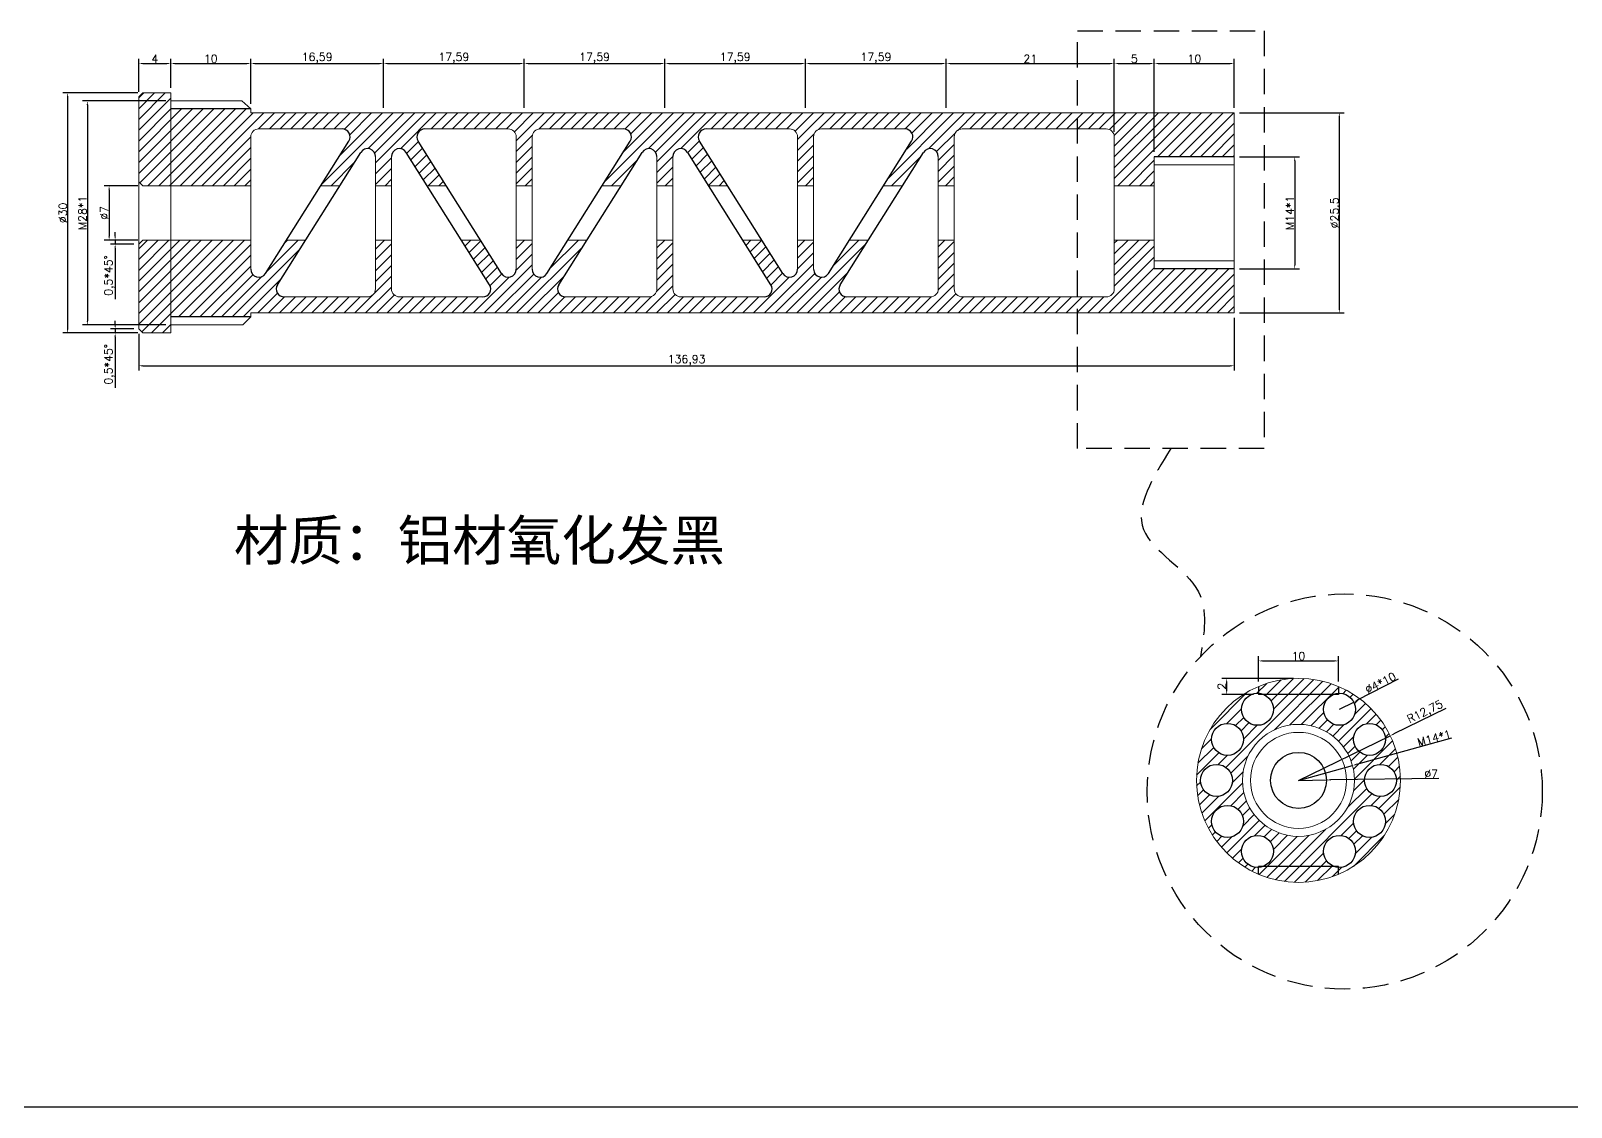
# Model space of a CAD drawing. Header units: millimetres. Extents: x 6817 to 15937, y -5221 to -164.
# Drawn here: x 9634.7 to 9827.2, y -1378.8 to -1244.3 of the extents above; entities that cross this region are included whole.
import ezdxf

# ---------------------------------------------------------------- set-up
doc = ezdxf.new("R2010")
doc.units = ezdxf.units.MM
doc.linetypes.add('HIDDEN', pattern=[9.525, 6.35, -3.175])
doc.layers.add('图层2', color=108, linetype='Continuous')
doc.layers.add('标注线', color=3, linetype='Continuous', lineweight=13)
doc.styles.get("Standard").update_dxf_attribs({"font": 'txt', "bigfont": 'gbcbig.shx'})
doc.dimstyles.new('ISO-25', dxfattribs={"dimtxt": 1, "dimasz": 0.5, "dimexe": 0.6, "dimexo": 0.625, "dimgap": 0.1, "dimtad": 1, "dimtxsty": 'Standard', "dimcen": 2.5, "dimadec": 0, "dimazin": 0, "dimtfac": 1, "dimtmove": 0, "dimatfit": 3, "dimfxl": 0, "dimarcsym": 0})
pattern_1 = [(45, (8051.0861, -1017.8257), (-0.6735192, 0.6735192), [])]

# ---------------------------------------------------------------- blocks, each defined once
blk = doc.blocks.new('*D799')
at = {"layer": 'Defpoints', "color": 0, "transparency": 16777216}
for p in [(9648.68, -1252.08), (9639.29, -1282.08), (9648.68, -1282.08)]:
    blk.add_point(p, dxfattribs=at)
at = {"layer": '标注线', "color": 0, "lineweight": -2, "transparency": 16777216}
for p, q in [((9648.05, -1252.08), (9638.69, -1252.08)), ((9639.29, -1252.58), (9639.29, -1281.58)), ((9648.05, -1282.08), (9638.69, -1282.08))]:
    blk.add_line(p, q, dxfattribs=at)
at = {"layer": '标注线', "color": 0, "transparency": 16777216}
for points in [[(9639.2, -1252.58), (9639.37, -1252.58), (9639.29, -1252.08)], [(9639.2, -1281.58), (9639.37, -1281.58), (9639.29, -1282.08)]]:
    blk.add_solid(points, dxfattribs=at)
at = {"layer": '标注线', "color": 0, "transparency": 16777216, "insert": (9638.69, -1267.08), "char_height": 1, "attachment_point": 5, "rotation": 90}
blk.add_mtext('%%C30', dxfattribs=at)
blk = doc.blocks.new('*D800')
at = {"layer": 'Defpoints', "color": 0, "transparency": 16777216}
for p in [(9648.68, -1263.68), (9644.47, -1270.48), (9648.68, -1270.48)]:
    blk.add_point(p, dxfattribs=at)
at = {"layer": '标注线', "color": 0, "lineweight": -2, "transparency": 16777216}
for p, q in [((9648.05, -1263.68), (9643.87, -1263.68)), ((9644.47, -1264.18), (9644.47, -1269.98)), ((9648.05, -1270.48), (9643.87, -1270.48))]:
    blk.add_line(p, q, dxfattribs=at)
at = {"layer": '标注线', "color": 0, "transparency": 16777216}
for points in [[(9644.39, -1264.18), (9644.56, -1264.18), (9644.47, -1263.68)], [(9644.39, -1269.98), (9644.56, -1269.98), (9644.47, -1270.48)]]:
    blk.add_solid(points, dxfattribs=at)
at = {"layer": '标注线', "color": 0, "transparency": 16777216, "insert": (9643.87, -1267.08), "char_height": 1, "attachment_point": 5, "rotation": 90}
blk.add_mtext('%%c7', dxfattribs=at)
blk = doc.blocks.new('*D554')
at = {"layer": 'Defpoints', "color": 0, "linetype": 'ByBlock', "transparency": 16777216}
for p in [(9785.11, -1260.08), (9785.11, -1274.08), (9792.66, -1274.08)]:
    blk.add_point(p, dxfattribs=at)
at = {"layer": '图层2', "color": 0, "linetype": 'ByBlock', "lineweight": -2, "transparency": 16777216}
for p, q in [((9785.74, -1260.08), (9793.26, -1260.08)), ((9792.66, -1260.58), (9792.66, -1273.58)), ((9785.74, -1274.08), (9793.26, -1274.08))]:
    blk.add_line(p, q, dxfattribs=at)
at = {"layer": '图层2', "color": 0, "linetype": 'ByBlock', "transparency": 16777216}
for points in [[(9792.58, -1260.58), (9792.74, -1260.58), (9792.66, -1260.08)], [(9792.58, -1273.58), (9792.74, -1273.58), (9792.66, -1274.08)]]:
    blk.add_solid(points, dxfattribs=at)
at = {"layer": '图层2', "color": 0, "linetype": 'ByBlock', "transparency": 16777216, "insert": (9792.06, -1267.08), "char_height": 1, "attachment_point": 5, "rotation": 90}
blk.add_mtext('M14*1', dxfattribs=at)
blk = doc.blocks.new('*D1097')
at = {"layer": 'Defpoints', "color": 0, "linetype": 'ByBlock', "transparency": 16777216}
for p in [(9652.18, -1248.41), (9648.18, -1252.58), (9652.18, -1252.08)]:
    blk.add_point(p, dxfattribs=at)
at = {"layer": '图层2', "color": 0, "linetype": 'ByBlock', "lineweight": -2, "transparency": 16777216}
for p, q in [((9648.18, -1251.96), (9648.18, -1247.81)), ((9648.68, -1248.41), (9651.68, -1248.41)), ((9652.18, -1251.46), (9652.18, -1247.81))]:
    blk.add_line(p, q, dxfattribs=at)
at = {"layer": '图层2', "color": 0, "linetype": 'ByBlock', "transparency": 16777216}
for points in [[(9648.68, -1248.33), (9648.68, -1248.49), (9648.18, -1248.41)], [(9651.68, -1248.33), (9651.68, -1248.49), (9652.18, -1248.41)]]:
    blk.add_solid(points, dxfattribs=at)
at = {"layer": '图层2', "color": 0, "linetype": 'ByBlock', "transparency": 16777216, "insert": (9650.18, -1247.81), "char_height": 1, "attachment_point": 5}
blk.add_mtext('4', dxfattribs=at)
blk = doc.blocks.new('*D1098')
at = {"layer": 'Defpoints', "color": 0, "linetype": 'ByBlock', "transparency": 16777216}
for p in [(9662.18, -1248.41), (9652.18, -1252.08), (9662.18, -1254.08)]:
    blk.add_point(p, dxfattribs=at)
at = {"layer": '图层2', "color": 0, "linetype": 'ByBlock', "lineweight": -2, "transparency": 16777216}
for p, q in [((9652.18, -1251.46), (9652.18, -1247.81)), ((9652.68, -1248.41), (9661.68, -1248.41)), ((9662.18, -1253.46), (9662.18, -1247.81))]:
    blk.add_line(p, q, dxfattribs=at)
at = {"layer": '图层2', "color": 0, "linetype": 'ByBlock', "transparency": 16777216}
for points in [[(9652.68, -1248.33), (9652.68, -1248.49), (9652.18, -1248.41)], [(9661.68, -1248.33), (9661.68, -1248.49), (9662.18, -1248.41)]]:
    blk.add_solid(points, dxfattribs=at)
at = {"layer": '图层2', "color": 0, "linetype": 'ByBlock', "transparency": 16777216, "insert": (9657.18, -1247.81), "char_height": 1, "attachment_point": 5}
blk.add_mtext('10', dxfattribs=at)
blk = doc.blocks.new('*D684')
at = {"layer": 'Defpoints', "color": 0, "linetype": 'ByBlock', "transparency": 16777216}
for p in [(9678.77, -1248.41), (9662.18, -1254.08), (9678.77, -1254.58)]:
    blk.add_point(p, dxfattribs=at)
at = {"layer": '图层2', "color": 0, "linetype": 'ByBlock', "lineweight": -2, "transparency": 16777216}
for p, q in [((9662.18, -1253.46), (9662.18, -1247.81)), ((9662.68, -1248.41), (9678.27, -1248.41)), ((9678.77, -1253.96), (9678.77, -1247.81))]:
    blk.add_line(p, q, dxfattribs=at)
at = {"layer": '图层2', "color": 0, "linetype": 'ByBlock', "transparency": 16777216}
for points in [[(9662.68, -1248.33), (9662.68, -1248.49), (9662.18, -1248.41)], [(9678.27, -1248.33), (9678.27, -1248.49), (9678.77, -1248.41)]]:
    blk.add_solid(points, dxfattribs=at)
at = {"layer": '图层2', "color": 0, "linetype": 'ByBlock', "transparency": 16777216, "insert": (9670.47, -1247.73), "char_height": 1, "attachment_point": 5}
blk.add_mtext('16,59', dxfattribs=at)
blk = doc.blocks.new('*D685')
at = {"layer": 'Defpoints', "color": 0, "linetype": 'ByBlock', "transparency": 16777216}
for p in [(9696.35, -1248.41), (9678.77, -1254.58), (9696.35, -1254.58)]:
    blk.add_point(p, dxfattribs=at)
at = {"layer": '图层2', "color": 0, "linetype": 'ByBlock', "lineweight": -2, "transparency": 16777216}
for p, q in [((9678.77, -1253.96), (9678.77, -1247.81)), ((9679.27, -1248.41), (9695.85, -1248.41)), ((9696.35, -1253.96), (9696.35, -1247.81))]:
    blk.add_line(p, q, dxfattribs=at)
at = {"layer": '图层2', "color": 0, "linetype": 'ByBlock', "transparency": 16777216}
for points in [[(9679.27, -1248.33), (9679.27, -1248.49), (9678.77, -1248.41)], [(9695.85, -1248.33), (9695.85, -1248.49), (9696.35, -1248.41)]]:
    blk.add_solid(points, dxfattribs=at)
at = {"layer": '图层2', "color": 0, "linetype": 'ByBlock', "transparency": 16777216, "insert": (9687.56, -1247.73), "char_height": 1, "attachment_point": 5}
blk.add_mtext('17,59', dxfattribs=at)
blk = doc.blocks.new('*D686')
at = {"layer": 'Defpoints', "color": 0, "linetype": 'ByBlock', "transparency": 16777216}
for p in [(9713.94, -1248.41), (9696.35, -1254.58), (9713.94, -1254.58)]:
    blk.add_point(p, dxfattribs=at)
at = {"layer": '图层2', "color": 0, "linetype": 'ByBlock', "lineweight": -2, "transparency": 16777216}
for p, q in [((9696.35, -1253.96), (9696.35, -1247.81)), ((9696.85, -1248.41), (9713.44, -1248.41)), ((9713.94, -1253.96), (9713.94, -1247.81))]:
    blk.add_line(p, q, dxfattribs=at)
at = {"layer": '图层2', "color": 0, "linetype": 'ByBlock', "transparency": 16777216}
for points in [[(9696.85, -1248.33), (9696.85, -1248.49), (9696.35, -1248.41)], [(9713.44, -1248.33), (9713.44, -1248.49), (9713.94, -1248.41)]]:
    blk.add_solid(points, dxfattribs=at)
at = {"layer": '图层2', "color": 0, "linetype": 'ByBlock', "transparency": 16777216, "insert": (9705.15, -1247.73), "char_height": 1, "attachment_point": 5}
blk.add_mtext('17,59', dxfattribs=at)
blk = doc.blocks.new('*D687')
at = {"layer": 'Defpoints', "color": 0, "linetype": 'ByBlock', "transparency": 16777216}
for p in [(9731.52, -1248.41), (9713.94, -1254.58), (9731.52, -1254.58)]:
    blk.add_point(p, dxfattribs=at)
at = {"layer": '图层2', "color": 0, "linetype": 'ByBlock', "lineweight": -2, "transparency": 16777216}
for p, q in [((9713.94, -1253.96), (9713.94, -1247.81)), ((9714.44, -1248.41), (9731.02, -1248.41)), ((9731.52, -1253.96), (9731.52, -1247.81))]:
    blk.add_line(p, q, dxfattribs=at)
at = {"layer": '图层2', "color": 0, "linetype": 'ByBlock', "transparency": 16777216}
for points in [[(9714.44, -1248.33), (9714.44, -1248.49), (9713.94, -1248.41)], [(9731.02, -1248.33), (9731.02, -1248.49), (9731.52, -1248.41)]]:
    blk.add_solid(points, dxfattribs=at)
at = {"layer": '图层2', "color": 0, "linetype": 'ByBlock', "transparency": 16777216, "insert": (9722.73, -1247.73), "char_height": 1, "attachment_point": 5}
blk.add_mtext('17,59', dxfattribs=at)
blk = doc.blocks.new('*D688')
at = {"layer": 'Defpoints', "color": 0, "linetype": 'ByBlock', "transparency": 16777216}
for p in [(9749.11, -1248.41), (9731.52, -1254.58), (9749.11, -1254.58)]:
    blk.add_point(p, dxfattribs=at)
at = {"layer": '图层2', "color": 0, "linetype": 'ByBlock', "lineweight": -2, "transparency": 16777216}
for p, q in [((9731.52, -1253.96), (9731.52, -1247.81)), ((9732.02, -1248.41), (9748.61, -1248.41)), ((9749.11, -1253.96), (9749.11, -1247.81))]:
    blk.add_line(p, q, dxfattribs=at)
at = {"layer": '图层2', "color": 0, "linetype": 'ByBlock', "transparency": 16777216}
for points in [[(9732.02, -1248.33), (9732.02, -1248.49), (9731.52, -1248.41)], [(9748.61, -1248.33), (9748.61, -1248.49), (9749.11, -1248.41)]]:
    blk.add_solid(points, dxfattribs=at)
at = {"layer": '图层2', "color": 0, "linetype": 'ByBlock', "transparency": 16777216, "insert": (9740.32, -1247.73), "char_height": 1, "attachment_point": 5}
blk.add_mtext('17,59', dxfattribs=at)
blk = doc.blocks.new('*D689')
at = {"layer": 'Defpoints', "color": 0, "linetype": 'ByBlock', "transparency": 16777216}
for p in [(9770.11, -1248.41), (9749.11, -1254.58), (9770.11, -1257.58)]:
    blk.add_point(p, dxfattribs=at)
at = {"layer": '图层2', "color": 0, "linetype": 'ByBlock', "lineweight": -2, "transparency": 16777216}
for p, q in [((9749.11, -1253.96), (9749.11, -1247.81)), ((9749.61, -1248.41), (9769.61, -1248.41)), ((9770.11, -1256.96), (9770.11, -1247.81))]:
    blk.add_line(p, q, dxfattribs=at)
at = {"layer": '图层2', "color": 0, "linetype": 'ByBlock', "transparency": 16777216}
for points in [[(9749.61, -1248.33), (9749.61, -1248.49), (9749.11, -1248.41)], [(9769.61, -1248.33), (9769.61, -1248.49), (9770.11, -1248.41)]]:
    blk.add_solid(points, dxfattribs=at)
at = {"layer": '图层2', "color": 0, "linetype": 'ByBlock', "transparency": 16777216, "insert": (9759.61, -1247.81), "char_height": 1, "attachment_point": 5}
blk.add_mtext('21', dxfattribs=at)
blk = doc.blocks.new('*D1099')
at = {"layer": 'Defpoints', "color": 0, "linetype": 'ByBlock', "transparency": 16777216}
for p in [(9775.11, -1248.41), (9770.11, -1257.58), (9775.11, -1260.08)]:
    blk.add_point(p, dxfattribs=at)
at = {"layer": '图层2', "color": 0, "linetype": 'ByBlock', "lineweight": -2, "transparency": 16777216}
for p, q in [((9770.11, -1256.96), (9770.11, -1247.81)), ((9770.61, -1248.41), (9774.61, -1248.41)), ((9775.11, -1259.46), (9775.11, -1247.81))]:
    blk.add_line(p, q, dxfattribs=at)
at = {"layer": '图层2', "color": 0, "linetype": 'ByBlock', "transparency": 16777216}
for points in [[(9770.61, -1248.33), (9770.61, -1248.49), (9770.11, -1248.41)], [(9774.61, -1248.33), (9774.61, -1248.49), (9775.11, -1248.41)]]:
    blk.add_solid(points, dxfattribs=at)
at = {"layer": '图层2', "color": 0, "linetype": 'ByBlock', "transparency": 16777216, "insert": (9772.61, -1247.81), "char_height": 1, "attachment_point": 5}
blk.add_mtext('5', dxfattribs=at)
blk = doc.blocks.new('*D1100')
at = {"layer": 'Defpoints', "color": 0, "linetype": 'ByBlock', "transparency": 16777216}
for p in [(9785.11, -1248.41), (9785.11, -1254.58), (9775.11, -1260.08)]:
    blk.add_point(p, dxfattribs=at)
at = {"layer": '图层2', "color": 0, "linetype": 'ByBlock', "lineweight": -2, "transparency": 16777216}
for p, q in [((9775.11, -1259.46), (9775.11, -1247.81)), ((9775.61, -1248.41), (9784.61, -1248.41)), ((9785.11, -1253.96), (9785.11, -1247.81))]:
    blk.add_line(p, q, dxfattribs=at)
at = {"layer": '图层2', "color": 0, "linetype": 'ByBlock', "transparency": 16777216}
for points in [[(9775.61, -1248.33), (9775.61, -1248.49), (9775.11, -1248.41)], [(9784.61, -1248.33), (9784.61, -1248.49), (9785.11, -1248.41)]]:
    blk.add_solid(points, dxfattribs=at)
at = {"layer": '图层2', "color": 0, "linetype": 'ByBlock', "transparency": 16777216, "insert": (9780.11, -1247.81), "char_height": 1, "attachment_point": 5}
blk.add_mtext('10', dxfattribs=at)
blk = doc.blocks.new('*D1101')
at = {"layer": 'Defpoints', "color": 0, "linetype": 'ByBlock', "transparency": 16777216}
for p in [(9652.18, -1253.08), (9641.75, -1281.08), (9652.18, -1281.08)]:
    blk.add_point(p, dxfattribs=at)
at = {"layer": '图层2', "color": 0, "linetype": 'ByBlock', "lineweight": -2, "transparency": 16777216}
for p, q in [((9651.55, -1253.08), (9641.15, -1253.08)), ((9641.75, -1253.58), (9641.75, -1280.58)), ((9651.55, -1281.08), (9641.15, -1281.08))]:
    blk.add_line(p, q, dxfattribs=at)
at = {"layer": '图层2', "color": 0, "linetype": 'ByBlock', "transparency": 16777216}
for points in [[(9641.67, -1253.58), (9641.83, -1253.58), (9641.75, -1253.08)], [(9641.67, -1280.58), (9641.83, -1280.58), (9641.75, -1281.08)]]:
    blk.add_solid(points, dxfattribs=at)
at = {"layer": '图层2', "color": 0, "linetype": 'ByBlock', "transparency": 16777216, "insert": (9641.15, -1267.08), "char_height": 1, "attachment_point": 5, "rotation": 90}
blk.add_mtext('M28*1', dxfattribs=at)
blk = doc.blocks.new('*D1102')
at = {"layer": 'Defpoints', "color": 0, "linetype": 'ByBlock', "transparency": 16777216}
for p in [(9785.11, -1254.58), (9785.11, -1279.58), (9798.23, -1279.58)]:
    blk.add_point(p, dxfattribs=at)
at = {"layer": '图层2', "color": 0, "linetype": 'ByBlock', "lineweight": -2, "transparency": 16777216}
for p, q in [((9785.74, -1254.58), (9798.83, -1254.58)), ((9798.23, -1255.08), (9798.23, -1279.08)), ((9785.74, -1279.58), (9798.83, -1279.58))]:
    blk.add_line(p, q, dxfattribs=at)
at = {"layer": '图层2', "color": 0, "linetype": 'ByBlock', "transparency": 16777216}
for points in [[(9798.15, -1255.08), (9798.32, -1255.08), (9798.23, -1254.58)], [(9798.15, -1279.08), (9798.32, -1279.08), (9798.23, -1279.58)]]:
    blk.add_solid(points, dxfattribs=at)
at = {"layer": '图层2', "color": 0, "linetype": 'ByBlock', "transparency": 16777216, "insert": (9797.63, -1267.08), "char_height": 1, "attachment_point": 5, "rotation": 90}
blk.add_mtext('%%C25.5', dxfattribs=at)
blk = doc.blocks.new('*D1111')
at = {"layer": 'Defpoints', "color": 0, "linetype": 'ByBlock', "transparency": 16777216}
for p in [(9648.18, -1270.48), (9645.23, -1270.98), (9648.18, -1270.98)]:
    blk.add_point(p, dxfattribs=at)
at = {"layer": '图层2', "color": 0, "linetype": 'ByBlock', "lineweight": -2, "transparency": 16777216}
for p, q in [((9647.55, -1270.48), (9644.63, -1270.48)), ((9645.23, -1269.98), (9645.23, -1269.48)), ((9645.23, -1270.48), (9645.23, -1270.98)), ((9647.55, -1270.98), (9644.63, -1270.98)), ((9645.23, -1271.48), (9645.23, -1277.85))]:
    blk.add_line(p, q, dxfattribs=at)
at = {"layer": '图层2', "color": 0, "linetype": 'ByBlock', "transparency": 16777216}
for points in [[(9645.14, -1269.98), (9645.31, -1269.98), (9645.23, -1270.48)], [(9645.14, -1271.48), (9645.31, -1271.48), (9645.23, -1270.98)]]:
    blk.add_solid(points, dxfattribs=at)
at = {"layer": '图层2', "color": 0, "linetype": 'ByBlock', "transparency": 16777216, "insert": (9644.54, -1274.91), "char_height": 1, "attachment_point": 5, "rotation": 90}
blk.add_mtext('0,5*45%%D', dxfattribs=at)
blk = doc.blocks.new('*D690')
at = {"layer": 'Defpoints', "color": 0, "linetype": 'ByBlock', "transparency": 16777216}
for p in [(9645.23, -1282.08), (9648.18, -1281.58), (9648.18, -1282.08)]:
    blk.add_point(p, dxfattribs=at)
at = {"layer": '图层2', "color": 0, "linetype": 'ByBlock', "lineweight": -2, "transparency": 16777216}
for p, q in [((9647.55, -1281.58), (9644.63, -1281.58)), ((9647.55, -1282.08), (9644.63, -1282.08)), ((9645.23, -1281.08), (9645.23, -1280.58)), ((9645.23, -1281.58), (9645.23, -1282.08)), ((9645.23, -1282.58), (9645.23, -1288.95))]:
    blk.add_line(p, q, dxfattribs=at)
at = {"layer": '图层2', "color": 0, "linetype": 'ByBlock', "transparency": 16777216}
for points in [[(9645.14, -1281.08), (9645.31, -1281.08), (9645.23, -1281.58)], [(9645.14, -1282.58), (9645.31, -1282.58), (9645.23, -1282.08)]]:
    blk.add_solid(points, dxfattribs=at)
at = {"layer": '图层2', "color": 0, "linetype": 'ByBlock', "transparency": 16777216, "insert": (9644.54, -1286.01), "char_height": 1, "attachment_point": 5, "rotation": 90}
blk.add_mtext('0,5*45%%D', dxfattribs=at)
blk = doc.blocks.new('*D691')
at = {"layer": 'Defpoints', "color": 0, "linetype": 'ByBlock', "transparency": 16777216}
for p in [(9799.88, -1336.14), (9793.13, -1338)]:
    blk.add_point(p, dxfattribs=at)
at = {"layer": '图层2', "color": 0, "linetype": 'ByBlock', "lineweight": -2, "transparency": 16777216}
for p, q in [((9812.27, -1332.74), (9800.37, -1336.01)), ((9793.13, -1338), (9799.88, -1336.14))]:
    blk.add_line(p, q, dxfattribs=at)
at = {"layer": '图层2', "color": 0, "linetype": 'ByBlock', "transparency": 16777216}
blk.add_solid([(9800.34, -1335.93), (9800.39, -1336.09), (9799.88, -1336.14)], dxfattribs=at)
at = {"layer": '图层2', "color": 0, "linetype": 'ByBlock', "transparency": 16777216, "insert": (9810.09, -1332.71), "char_height": 1, "attachment_point": 5, "rotation": 15.3699}
blk.add_mtext('M14*1', dxfattribs=at)
blk = doc.blocks.new('*D1112')
at = {"layer": 'Defpoints', "color": 0, "linetype": 'ByBlock', "transparency": 16777216}
for p in [(9804.6, -1332.42), (9793.13, -1338)]:
    blk.add_point(p, dxfattribs=at)
at = {"layer": '图层2', "color": 0, "linetype": 'ByBlock', "lineweight": -2, "transparency": 16777216}
for p, q in [((9811.56, -1329.03), (9805.05, -1332.2)), ((9793.13, -1338), (9804.6, -1332.42))]:
    blk.add_line(p, q, dxfattribs=at)
at = {"layer": '图层2', "color": 0, "linetype": 'ByBlock', "transparency": 16777216}
blk.add_solid([(9805.01, -1332.13), (9805.09, -1332.28), (9804.6, -1332.42)], dxfattribs=at)
at = {"layer": '图层2', "color": 0, "linetype": 'ByBlock', "transparency": 16777216, "insert": (9809, -1329.52), "char_height": 1, "attachment_point": 5, "rotation": 25.9448}
blk.add_mtext('R12,75', dxfattribs=at)
blk = doc.blocks.new('*D692')
at = {"layer": 'Defpoints', "color": 0, "linetype": 'ByBlock', "transparency": 16777216}
for p in [(9800.04, -1328.21), (9798.26, -1329.12)]:
    blk.add_point(p, dxfattribs=at)
at = {"layer": '图层2', "color": 0, "linetype": 'ByBlock', "lineweight": -2, "transparency": 16777216}
for p, q in [((9805.6, -1325.36), (9800.48, -1327.98)), ((9798.26, -1329.12), (9800.04, -1328.21))]:
    blk.add_line(p, q, dxfattribs=at)
at = {"layer": '图层2', "color": 0, "linetype": 'ByBlock', "transparency": 16777216}
blk.add_solid([(9800.45, -1327.91), (9800.52, -1328.05), (9800.04, -1328.21)], dxfattribs=at)
at = {"layer": '图层2', "color": 0, "linetype": 'ByBlock', "transparency": 16777216, "insert": (9803.38, -1325.82), "char_height": 1, "attachment_point": 5, "rotation": 27.1563}
blk.add_mtext('%%C4*10', dxfattribs=at)
blk = doc.blocks.new('*D1113')
at = {"layer": 'Defpoints', "color": 0, "linetype": 'ByBlock', "transparency": 16777216}
for p in [(9793.13, -1338), (9796.63, -1337.95)]:
    blk.add_point(p, dxfattribs=at)
at = {"layer": '图层2', "color": 0, "linetype": 'ByBlock', "lineweight": -2, "transparency": 16777216}
for p, q in [((9793.13, -1338), (9796.63, -1337.95)), ((9810.66, -1337.77), (9797.13, -1337.94))]:
    blk.add_line(p, q, dxfattribs=at)
at = {"layer": '图层2', "color": 0, "linetype": 'ByBlock', "transparency": 16777216}
blk.add_solid([(9797.13, -1337.86), (9797.14, -1338.03), (9796.63, -1337.95)], dxfattribs=at)
at = {"layer": '图层2', "color": 0, "linetype": 'ByBlock', "transparency": 16777216, "insert": (9809.72, -1337.18), "char_height": 1, "attachment_point": 5, "rotation": 0.7552}
blk.add_mtext('%%C7', dxfattribs=at)
blk = doc.blocks.new('*D1114')
at = {"layer": 'Defpoints', "color": 0, "linetype": 'ByBlock', "transparency": 16777216}
for p in [(9798.13, -1323.07), (9788.13, -1326.27), (9798.13, -1326.27)]:
    blk.add_point(p, dxfattribs=at)
at = {"layer": '图层2', "color": 0, "linetype": 'ByBlock', "lineweight": -2, "transparency": 16777216}
for p, q in [((9788.13, -1325.64), (9788.13, -1322.47)), ((9798.13, -1325.64), (9798.13, -1322.47)), ((9788.63, -1323.07), (9797.63, -1323.07))]:
    blk.add_line(p, q, dxfattribs=at)
at = {"layer": '图层2', "color": 0, "linetype": 'ByBlock', "transparency": 16777216}
for points in [[(9788.63, -1322.99), (9788.63, -1323.15), (9788.13, -1323.07)], [(9797.63, -1322.99), (9797.63, -1323.15), (9798.13, -1323.07)]]:
    blk.add_solid(points, dxfattribs=at)
at = {"layer": '图层2', "color": 0, "linetype": 'ByBlock', "transparency": 16777216, "insert": (9793.13, -1322.47), "char_height": 1, "attachment_point": 5}
blk.add_mtext('10', dxfattribs=at)
blk = doc.blocks.new('*D1115')
at = {"layer": 'Defpoints', "color": 0, "linetype": 'ByBlock', "transparency": 16777216}
for p in [(9793.13, -1325.25), (9784.15, -1327.25), (9788.13, -1327.25)]:
    blk.add_point(p, dxfattribs=at)
at = {"layer": '图层2', "color": 0, "linetype": 'ByBlock', "lineweight": -2, "transparency": 16777216}
for p, q in [((9792.51, -1325.25), (9783.55, -1325.25)), ((9784.15, -1325.75), (9784.15, -1326.75)), ((9787.51, -1327.25), (9783.55, -1327.25))]:
    blk.add_line(p, q, dxfattribs=at)
at = {"layer": '图层2', "color": 0, "linetype": 'ByBlock', "transparency": 16777216}
for points in [[(9784.07, -1325.75), (9784.24, -1325.75), (9784.15, -1325.25)], [(9784.07, -1326.75), (9784.24, -1326.75), (9784.15, -1327.25)]]:
    blk.add_solid(points, dxfattribs=at)
at = {"layer": '图层2', "color": 0, "linetype": 'ByBlock', "transparency": 16777216, "insert": (9783.55, -1326.25), "char_height": 1, "attachment_point": 5, "rotation": 90}
blk.add_mtext('2', dxfattribs=at)
blk = doc.blocks.new('*D694')
at = {"layer": 'Defpoints', "color": 0, "linetype": 'ByBlock', "transparency": 16777216}
for p in [(9785.11, -1279.58), (9648.18, -1281.58), (9785.11, -1286.18)]:
    blk.add_point(p, dxfattribs=at)
at = {"layer": '图层2', "color": 0, "linetype": 'ByBlock', "lineweight": -2, "transparency": 16777216}
for p, q in [((9785.11, -1280.21), (9785.11, -1286.78)), ((9648.18, -1282.21), (9648.18, -1286.78)), ((9648.68, -1286.18), (9784.61, -1286.18))]:
    blk.add_line(p, q, dxfattribs=at)
at = {"layer": '图层2', "color": 0, "linetype": 'ByBlock', "transparency": 16777216}
for points in [[(9648.68, -1286.1), (9648.68, -1286.27), (9648.18, -1286.18)], [(9784.61, -1286.1), (9784.61, -1286.27), (9785.11, -1286.18)]]:
    blk.add_solid(points, dxfattribs=at)
at = {"layer": '图层2', "color": 0, "linetype": 'ByBlock', "transparency": 16777216, "insert": (9716.65, -1285.5), "char_height": 1, "attachment_point": 5}
blk.add_mtext('136,93', dxfattribs=at)

msp = doc.modelspace()

# ---------------------------------------------------------------- hatches: boundary and pattern name
at = {"layer": '图层2', "linetype": 'ByBlock'}
h = msp.add_hatch(dxfattribs=at)
h.set_pattern_fill('ANSI31', color=4, scale=0.3)
h.set_pattern_definition(pattern_1)
h.paths.add_polyline_path([(9662.179, -1270.481), (9652.179, -1270.481), (9652.179, -1280.081), (9662.179, -1280.081), (9662.179, -1279.581), (9785.111, -1279.581), (9785.111, -1274.081), (9775.111, -1274.081), (9775.111, -1270.481), (9770.111, -1270.481), (9770.111, -1276.581, -0.4142136), (9769.111, -1277.581), (9751.111, -1277.581, -0.4142136), (9750.111, -1276.581), (9750.111, -1270.481), (9748.111, -1270.481), (9748.111, -1276.581, -0.4142136), (9747.111, -1277.581), (9736.699, -1277.581, -0.5902034), (9735.853, -1276.048), (9739.359, -1270.481), (9736.995, -1270.481), (9734.371, -1274.649, -0.7522072), (9732.525, -1274.116), (9732.525, -1270.481), (9730.525, -1270.481), (9730.525, -1274.116, -0.7522072), (9728.678, -1274.649), (9726.054, -1270.481), (9723.691, -1270.481), (9727.196, -1276.048, -0.5902034), (9726.35, -1277.581), (9715.938, -1277.581, -0.4142136), (9714.938, -1276.581), (9714.938, -1270.481), (9712.938, -1270.481), (9712.938, -1276.581, -0.4142136), (9711.938, -1277.581), (9701.527, -1277.581, -0.5902034), (9700.681, -1276.048), (9704.186, -1270.481), (9701.823, -1270.481), (9699.198, -1274.649, -0.7522072), (9697.352, -1274.116), (9697.352, -1270.481), (9695.352, -1270.481), (9695.352, -1274.116, -0.7522072), (9693.506, -1274.649), (9690.881, -1270.481), (9688.518, -1270.481), (9692.023, -1276.048, -0.5902034), (9691.177, -1277.581), (9680.766, -1277.581, -0.4142136), (9679.766, -1276.581), (9679.766, -1270.481), (9677.766, -1270.481), (9677.766, -1276.581, -0.4142136), (9676.766, -1277.581), (9666.354, -1277.581, -0.5902034), (9665.508, -1276.048), (9669.013, -1270.481), (9666.65, -1270.481), (9664.026, -1274.649, -0.7522072), (9662.179, -1274.116)])
h.paths.add_polyline_path([(9662.179, -1257.581, -0.4142136), (9663.179, -1256.581), (9673.591, -1256.581, -0.5902034), (9674.437, -1258.114), (9670.932, -1263.681), (9673.295, -1263.681), (9675.919, -1259.513, -0.7522072), (9677.766, -1260.046), (9677.766, -1263.681), (9679.766, -1263.681), (9679.766, -1260.046, -0.7522072), (9681.612, -1259.513), (9684.236, -1263.681), (9686.6, -1263.681), (9683.094, -1258.114, -0.5902034), (9683.94, -1256.581), (9694.352, -1256.581, -0.4142136), (9695.352, -1257.581), (9695.352, -1263.681), (9697.352, -1263.681), (9697.352, -1257.581, -0.4142136), (9698.352, -1256.581), (9708.763, -1256.581, -0.5902034), (9709.61, -1258.114), (9706.104, -1263.681), (9708.468, -1263.681), (9711.092, -1259.513, -0.7522072), (9712.938, -1260.046), (9712.938, -1263.681), (9714.938, -1263.681), (9714.938, -1260.046, -0.7522072), (9716.785, -1259.513), (9719.409, -1263.681), (9721.772, -1263.681), (9718.267, -1258.114, -0.5902034), (9719.113, -1256.581), (9729.525, -1256.581, -0.4142136), (9730.525, -1257.581), (9730.525, -1263.681), (9732.525, -1263.681), (9732.525, -1257.581, -0.4142136), (9733.525, -1256.581), (9743.936, -1256.581, -0.5902034), (9744.782, -1258.114), (9741.277, -1263.681), (9743.64, -1263.681), (9746.265, -1259.513, -0.7522072), (9748.111, -1260.046), (9748.111, -1263.681), (9750.111, -1263.681), (9750.111, -1257.581, -0.4142136), (9751.111, -1256.581), (9769.111, -1256.581, -0.4142136), (9770.111, -1257.581), (9770.111, -1263.681), (9775.111, -1263.681), (9775.111, -1260.081), (9785.111, -1260.081), (9785.111, -1254.581), (9662.179, -1254.581), (9662.179, -1254.081), (9652.179, -1254.081), (9652.179, -1263.681), (9662.179, -1263.681)])
h.paths.add_polyline_path([(9648.179, -1281.581), (9648.679, -1282.081), (9652.179, -1282.081), (9652.179, -1270.481), (9648.179, -1270.481)])
h.paths.add_polyline_path([(9648.179, -1263.181), (9648.679, -1263.681), (9652.179, -1263.681), (9652.179, -1252.081), (9648.179, -1252.081)])
h = msp.add_hatch(dxfattribs=at)
h.set_pattern_fill('ANSI31', color=4, scale=0.3)
h.set_pattern_definition(pattern_1)
h.paths.add_polyline_path([(9796.259, -1329.121, -0.3128608), (9797.559, -1327.248), (9788.71, -1327.248, -0.3128608), (9790.009, -1329.121, -1), (9786.009, -1329.121, -0.4326522), (9788.134, -1327.125), (9788.134, -1326.269, 0.3005435), (9780.384, -1337.998, 0.3005435), (9788.134, -1349.726), (9788.134, -1348.87, -0.4326522), (9786.009, -1346.874, -1), (9790.009, -1346.874, -0.3128608), (9788.71, -1348.748), (9797.559, -1348.748, -0.3128608), (9796.259, -1346.874, -1), (9800.259, -1346.874, -0.4326522), (9798.134, -1348.87), (9798.134, -1349.726, 0.3005435), (9805.884, -1337.998, 0.3005435), (9798.134, -1326.269), (9798.134, -1327.125, -0.4326522), (9800.259, -1329.121, -1)])
h.paths.add_polyline_path([(9800.134, -1337.998, -1), (9786.134, -1337.998, -1)], flags=0)
h.paths.add_polyline_path([(9799.134, -1337.998, -1), (9787.134, -1337.998, -1)], flags=0)
h.paths.add_polyline_path([(9796.834, -1337.998, -1), (9789.434, -1337.998, -1)], flags=0)
h.paths.add_polyline_path([(9786.258, -1332.873, -1), (9782.258, -1332.873, -1)], flags=16)
h.paths.add_polyline_path([(9804.011, -1332.873, -1), (9800.011, -1332.873, -1)], flags=16)
h.paths.add_polyline_path([(9784.884, -1337.998, -1), (9780.884, -1337.998, -1)], flags=16)
h.paths.add_polyline_path([(9805.384, -1337.998, -1), (9801.384, -1337.998, -1)], flags=16)
h.paths.add_polyline_path([(9786.258, -1343.123, -1), (9782.258, -1343.123, -1)], flags=16)
h.paths.add_polyline_path([(9804.011, -1343.123, -1), (9800.011, -1343.123, -1)], flags=16)
h.paths.add_polyline_path([(9798.134, -1326.269, 0.2042592), (9788.134, -1326.269), (9788.134, -1327.125, -0.0739849), (9788.71, -1327.248), (9797.559, -1327.248, -0.0739849), (9798.134, -1327.125)])
h.paths.add_polyline_path([(9798.134, -1348.87, -0.0739849), (9797.559, -1348.748), (9788.71, -1348.748, -0.0739849), (9788.134, -1348.87), (9788.134, -1349.726, 0.2042592), (9798.134, -1349.726)])
h.paths.add_polyline_path([(9800.134, -1337.998, 1), (9786.134, -1337.998, 1)], flags=16)
h.paths.add_polyline_path([(9799.134, -1337.998, 1), (9787.134, -1337.998, 1)], flags=0)

# ---------------------------------------------------------------- linework, layer by layer
at = {"layer": '图层2', "color": 2, "linetype": 'ByBlock'}
for p, q in [((9662.179, -1254.081), (9652.179, -1254.081)), ((9648.179, -1263.181), (9648.679, -1263.681)), ((9662.179, -1280.081), (9652.179, -1280.081)), ((9788.134, -1326.269), (9788.134, -1327.248)), ((9798.134, -1326.269), (9798.134, -1327.248)), ((9798.134, -1327.248), (9788.134, -1327.248)), ((9788.134, -1349.726), (9788.134, -1348.748)), ((9798.134, -1348.748), (9788.134, -1348.748)), ((9798.134, -1349.726), (9798.134, -1348.748)), ((10062.569, -1378.846), (9492.484, -1378.846))]:
    msp.add_line(p, q, dxfattribs=at)
at = {"layer": '图层2', "color": 3, "linetype": 'ByBlock'}
for p, q in [((9664.026, -1274.649), (9674.437, -1258.114)), ((9693.506, -1274.649), (9683.094, -1258.114)), ((9699.198, -1274.649), (9709.61, -1258.114)), ((9728.678, -1274.649), (9718.267, -1258.114)), ((9734.371, -1274.649), (9744.782, -1258.114)), ((9665.508, -1276.048), (9675.919, -1259.513)), ((9692.023, -1276.048), (9681.612, -1259.513)), ((9700.681, -1276.048), (9711.092, -1259.513)), ((9727.196, -1276.048), (9716.785, -1259.513)), ((9735.853, -1276.048), (9746.265, -1259.513)), ((9785.111, -1260.081), (9775.111, -1260.081)), ((9785.111, -1274.081), (9775.111, -1274.081))]:
    msp.add_line(p, q, dxfattribs=at)
at = {"layer": '图层2', "color": 6, "linetype": 'HIDDEN', "ltscale": 0.5}
msp.add_lwpolyline([(9765.507, -1244.32), (9788.837, -1244.32), (9788.837, -1296.521), (9765.507, -1296.521)], close=True, dxfattribs=at)
msp.add_circle((9798.914, -1339.397), 24.695, dxfattribs=at)
at = {"layer": '图层2', "color": 2, "linetype": 'ByBlock'}
for centre, radius in [((9788.009, -1329.121), 2), ((9798.259, -1329.121), 2), ((9784.258, -1332.873), 2), ((9802.011, -1332.873), 2), ((9782.884, -1337.998), 2), ((9793.134, -1337.998), 3.5), ((9803.384, -1337.998), 2), ((9784.258, -1343.123), 2), ((9802.011, -1343.123), 2), ((9788.009, -1346.874), 2), ((9798.259, -1346.874), 2)]:
    msp.add_circle(centre, radius, dxfattribs=at)
at = {"layer": '图层2', "color": 3, "linetype": 'ByBlock'}
for centre, start, end in [((9673.591, -1257.581), 327.803, 90), ((9683.94, -1257.581), 90, 212.197), ((9708.763, -1257.581), 327.803, 90), ((9719.113, -1257.581), 90, 212.197), ((9743.936, -1257.581), 327.803, 90), ((9676.766, -1260.046), 0, 147.803), ((9680.766, -1260.046), 32.197, 180), ((9711.938, -1260.046), 0, 147.803), ((9715.938, -1260.046), 32.197, 180), ((9747.111, -1260.046), 0, 147.803), ((9663.179, -1274.116), 180, 327.803), ((9694.352, -1274.116), 212.197, 0), ((9698.352, -1274.116), 180, 327.803), ((9729.525, -1274.116), 212.197, 0), ((9733.525, -1274.116), 180, 327.803), ((9666.354, -1276.581), 147.803, 270), ((9691.177, -1276.581), 270, 32.197), ((9701.527, -1276.581), 147.803, 270), ((9726.35, -1276.581), 270, 32.197), ((9736.699, -1276.581), 147.803, 270)]:
    msp.add_arc(centre, 1, start, end, dxfattribs=at)
at = {"layer": '图层2', "color": 6, "linetype": 'HIDDEN', "ltscale": 0.5}
msp.add_spline([(9777.172, -1296.521), (9773.76, -1306.637), (9780.62, -1314.437), (9780.895, -1322.509)], degree=3, dxfattribs=at)
at = {"layer": '标注线', "color": 3}
for p, q in [((9648.179, -1252.581), (9648.679, -1252.081)), ((9648.179, -1252.581), (9648.179, -1281.581)), ((9648.679, -1252.081), (9652.179, -1252.081)), ((9652.179, -1252.081), (9652.179, -1282.081)), ((9652.179, -1253.081), (9661.063, -1253.081)), ((9662.179, -1254.081), (9661.063, -1253.081)), ((9662.179, -1254.081), (9662.179, -1254.581)), ((9662.179, -1254.581), (9785.111, -1254.581)), ((9785.111, -1254.581), (9785.111, -1261.081)), ((9663.179, -1256.581), (9673.591, -1256.581)), ((9683.94, -1256.581), (9694.352, -1256.581)), ((9698.352, -1256.581), (9708.763, -1256.581)), ((9719.113, -1256.581), (9729.525, -1256.581)), ((9733.525, -1256.581), (9743.936, -1256.581)), ((9751.111, -1256.581), (9769.111, -1256.581)), ((9662.179, -1257.581), (9662.179, -1274.116)), ((9695.352, -1257.581), (9695.352, -1274.116)), ((9697.352, -1257.581), (9697.352, -1274.116)), ((9730.525, -1257.581), (9730.525, -1274.116)), ((9732.525, -1257.581), (9732.525, -1274.116)), ((9750.111, -1257.581), (9750.111, -1276.581)), ((9770.111, -1257.581), (9770.111, -1276.581)), ((9677.766, -1260.046), (9677.766, -1276.581)), ((9679.766, -1260.046), (9679.766, -1276.581)), ((9712.938, -1260.046), (9712.938, -1276.581)), ((9714.938, -1260.046), (9714.938, -1276.581)), ((9748.111, -1260.046), (9748.111, -1276.581)), ((9775.111, -1260.081), (9775.111, -1274.081)), ((9648.679, -1263.681), (9662.179, -1263.681)), ((9670.932, -1263.681), (9673.295, -1263.681)), ((9677.766, -1263.681), (9679.766, -1263.681)), ((9686.6, -1263.681), (9684.236, -1263.681)), ((9695.352, -1263.681), (9697.352, -1263.681)), ((9706.104, -1263.681), (9708.468, -1263.681)), ((9714.938, -1263.681), (9712.938, -1263.681)), ((9721.772, -1263.681), (9719.409, -1263.681)), ((9732.525, -1263.681), (9730.525, -1263.681)), ((9741.277, -1263.681), (9743.64, -1263.681)), ((9750.111, -1263.681), (9748.111, -1263.681)), ((9770.111, -1263.681), (9775.111, -1263.681)), ((9648.179, -1270.981), (9648.679, -1270.481)), ((9648.679, -1270.481), (9662.179, -1270.481)), ((9666.65, -1270.481), (9669.013, -1270.481)), ((9677.766, -1270.481), (9679.766, -1270.481)), ((9690.881, -1270.481), (9688.518, -1270.481)), ((9695.352, -1270.481), (9697.352, -1270.481)), ((9701.823, -1270.481), (9704.186, -1270.481)), ((9714.938, -1270.481), (9712.938, -1270.481)), ((9726.054, -1270.481), (9723.691, -1270.481)), ((9732.525, -1270.481), (9730.525, -1270.481)), ((9736.995, -1270.481), (9739.359, -1270.481)), ((9750.111, -1270.481), (9748.111, -1270.481)), ((9770.111, -1270.481), (9775.111, -1270.481)), ((9785.111, -1273.081), (9785.111, -1279.581)), ((9652.179, -1278.081), (9652.179, -1280.081)), ((9666.354, -1277.581), (9676.766, -1277.581)), ((9680.766, -1277.581), (9691.177, -1277.581)), ((9701.527, -1277.581), (9711.938, -1277.581)), ((9715.938, -1277.581), (9726.35, -1277.581)), ((9736.699, -1277.581), (9747.111, -1277.581)), ((9751.111, -1277.581), (9769.111, -1277.581)), ((9662.179, -1280.081), (9661.174, -1281.081)), ((9662.179, -1279.581), (9785.111, -1279.581)), ((9662.179, -1279.581), (9662.179, -1280.081)), ((9648.679, -1282.081), (9648.179, -1281.581)), ((9648.679, -1282.081), (9652.179, -1282.081)), ((9652.179, -1281.081), (9661.174, -1281.081))]:
    msp.add_line(p, q, dxfattribs=at)
at = {"layer": '标注线', "color": 4}
for p, q in [((9775.111, -1261.081), (9785.111, -1261.081)), ((9785.111, -1261.081), (9785.111, -1273.081)), ((9775.111, -1273.081), (9785.111, -1273.081))]:
    msp.add_line(p, q, dxfattribs=at)
at = {"layer": '标注线', "color": 3}
for radius in [12.75, 7]:
    msp.add_circle((9793.134, -1337.998), radius, dxfattribs=at)
at = {"layer": '标注线', "color": 4}
msp.add_circle((9793.134, -1337.998), 6, dxfattribs=at)
at = {"layer": '标注线', "color": 3}
for centre, start, end in [((9663.179, -1257.581), 90, 180), ((9694.352, -1257.581), 0, 90), ((9698.352, -1257.581), 90, 180), ((9729.525, -1257.581), 0, 90), ((9733.525, -1257.581), 90, 180), ((9751.111, -1257.581), 90, 180), ((9769.111, -1257.581), 0, 90), ((9676.766, -1276.581), 270, 0), ((9680.766, -1276.581), 180, 270), ((9711.938, -1276.581), 270, 0), ((9715.938, -1276.581), 180, 270), ((9747.111, -1276.581), 270, 0), ((9751.111, -1276.581), 180, 270), ((9769.111, -1276.581), 270, 0)]:
    msp.add_arc(centre, 1, start, end, dxfattribs=at)

# ---------------------------------------------------------------- texts
at = {"color": 2, "insert": (9660.071, -1305.493), "char_height": 5, "width": 81.12261, "attachment_point": 1}
msp.add_mtext('{\\fFangSong|b0|i0|c134|p49;材质：铝材氧化发黑}', dxfattribs=at)

# ---------------------------------------------------------------- dimensions: what is measured, and where the dimension line sits
at = {"layer": '图层2', "color": 2, "linetype": 'ByBlock'}
for base, p1, p2, picture, middle in [((9652.179, -1248.409), (9648.179, -1252.581), (9652.179, -1252.081), '*D1097', (9650.179, -1247.809)), ((9662.179, -1248.409), (9652.179, -1252.081), (9662.179, -1254.081), '*D1098', (9657.179, -1247.809)), ((9678.766, -1248.409), (9662.179, -1254.081), (9678.766, -1254.581), '*D684', (9670.473, -1247.725)), ((9696.352, -1248.409), (9678.766, -1254.581), (9696.352, -1254.581), '*D685', (9687.559, -1247.725)), ((9713.938, -1248.409), (9696.352, -1254.581), (9713.938, -1254.581), '*D686', (9705.145, -1247.725)), ((9731.525, -1248.409), (9713.938, -1254.581), (9731.525, -1254.581), '*D687', (9722.731, -1247.725)), ((9749.111, -1248.409), (9731.525, -1254.581), (9749.111, -1254.581), '*D688', (9740.318, -1247.725)), ((9770.111, -1248.409), (9749.111, -1254.581), (9770.111, -1257.581), '*D689', (9759.611, -1247.809)), ((9775.111, -1248.409), (9770.111, -1257.581), (9775.111, -1260.081), '*D1099', (9772.611, -1247.809)), ((9785.111, -1248.409), (9775.111, -1260.081), (9785.111, -1254.581), '*D1100', (9780.111, -1247.809)), ((9785.111, -1286.184), (9648.179, -1281.581), (9785.111, -1279.581), '*D694', (9716.645, -1285.5)), ((9798.134, -1323.071), (9788.134, -1326.269), (9798.134, -1326.269), '*D1114', (9793.134, -1322.471))]:
    dim = msp.add_linear_dim(base=base, p1=p1, p2=p2, dimstyle='ISO-25', dxfattribs=at)
    dim.commit()
    dim.dimension.update_dxf_attribs({"geometry": picture, "text_midpoint": middle})
for base, p1, p2, text, picture, middle in [((9641.749, -1281.081), (9652.179, -1253.081), (9652.179, -1281.081), 'M28*1', '*D1101', (9641.149, -1267.081)), ((9798.232, -1279.581), (9785.111, -1254.581), (9785.111, -1279.581), '%%C25.5', '*D1102', (9797.632, -1267.081)), ((9792.661, -1274.081), (9785.111, -1260.081), (9785.111, -1274.081), 'M<>*1', '*D554', (9792.061, -1267.081)), ((9645.226, -1270.981), (9648.179, -1270.481), (9648.179, -1270.981), '<>*45%%D', '*D1111', (9644.542, -1274.914)), ((9645.226, -1282.081), (9648.179, -1281.581), (9648.179, -1282.081), '<>*45%%D', '*D690', (9644.542, -1286.014))]:
    dim = msp.add_linear_dim(base=base, p1=p1, p2=p2, angle=90, text=text, dimstyle='ISO-25', dxfattribs=at)
    dim.commit()
    dim.dimension.update_dxf_attribs({"geometry": picture, "text_midpoint": middle})
for center, mpoint, text, picture, middle in [((9798.259, -1329.121), (9800.039, -1328.208), '%%C4*10', '*D692', (9803.654, -1326.354)), ((9793.134, -1337.998), (9799.884, -1336.142), 'M14*1', '*D691', (9810.249, -1333.293)), ((9793.134, -1337.998), (9796.634, -1337.951), '%%C7', '*D1113', (9809.731, -1337.779))]:
    dim = msp.add_radius_dim(center=center, mpoint=mpoint, text=text, dimstyle='ISO-25', dxfattribs=at)
    dim.commit()
    dim.dimension.update_dxf_attribs({"geometry": picture, "text_midpoint": middle, "dimtype": 164})
dim = msp.add_linear_dim(base=(9784.154, -1327.248), p1=(9793.134, -1325.248), p2=(9788.134, -1327.248), angle=90, dimstyle='ISO-25', dxfattribs=at)
dim.commit()
dim.dimension.update_dxf_attribs({"geometry": '*D1115', "text_midpoint": (9783.554, -1326.248)})
dim = msp.add_radius_dim(center=(9793.134, -1337.998), mpoint=(9804.599, -1332.419), dimstyle='ISO-25', dxfattribs=at)
dim.commit()
dim.dimension.update_dxf_attribs({"geometry": '*D1112', "text_midpoint": (9809.297, -1330.134), "dimtype": 164})
at = {"layer": '标注线', "color": 2}
for base, p1, p2, text, picture, middle in [((9639.288, -1282.081), (9648.679, -1252.081), (9648.679, -1282.081), '%%C<>', '*D799', (9638.688, -1267.081)), ((9644.474, -1270.481), (9648.679, -1263.681), (9648.679, -1270.481), '%%c7', '*D800', (9643.874, -1267.081))]:
    dim = msp.add_linear_dim(base=base, p1=p1, p2=p2, angle=90, text=text, dimstyle='ISO-25', dxfattribs=at)
    dim.commit()
    dim.dimension.update_dxf_attribs({"geometry": picture, "text_midpoint": middle})

doc.saveas('drawing.dxf')
